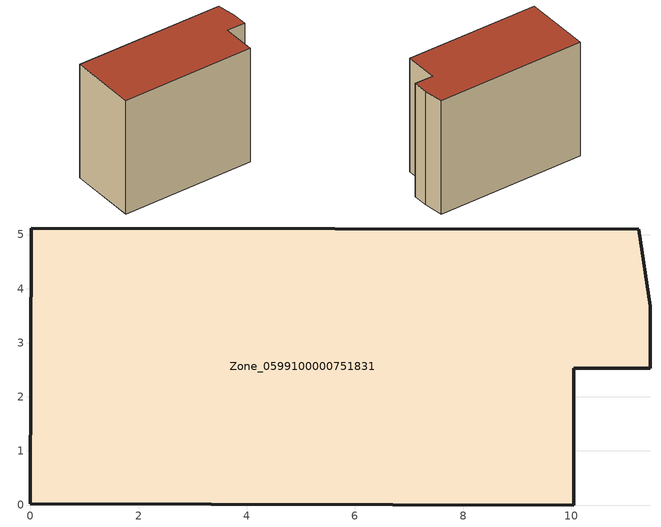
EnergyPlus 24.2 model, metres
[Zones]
Zone_0599100000751831
 floor ground (C_G): 11.25,5.1 11.46,3.68 11.46,2.53 10.05,2.53 10.05,0 0,0.02 0.01,5.12 z0
 wall outside (C_F): 0,0.02 10.05,0 10.05,2.53 11.46,2.53 11.46,3.68 11.25,5.1 0.01,5.12 0,0.02 z0:9.03
 roof outside (C_R): 11.46,3.68 11.25,5.1 0.01,5.12 0,0.02 10.05,0 10.05,2.53 11.46,2.53 z9.03
[BUILDING]
Pand.0599100000751831: North Axis=0; Terrain=City; Loads Convergence Tolerance Value=0.04; Temperature Convergence Tolerance Value=0.4; Solar Distribution=FullExterior; Maximum Number of Warmup Days=25; Minimum Number of Warmup Days=1
[Site:Location]
Rotterdam.The.Hague.AP_ZH_NLD Design_Conditions: Latitude=51.96; Longitude=4.45; Time Zone=1; Elevation=-4.5
[SITE:GROUNDTEMPERATURE:BUILDINGSURFACE]
18, 18, 18, 18, 18, 18, 18, 18, 18, 18, 18, 18
[MATERIAL] Thermal Absorptance=0.9; Solar Absorptance=0.7; Visible Absorptance=0.7
Name | Roughness | Thickness | Conductivity | Density | Specific Heat
G.TI.2006-2014 | MediumSmooth | 0.15 | 0.06 | 540 | 1210
F.TI.2006-2014 | Rough | 0.3 | 0.12 | 1920 | 840
R.TI.2006-2014 | MediumRough | 0.2 | 0.08 | 1500 | 1000
[CONSTRUCTION]
C_G: G.TI.2006-2014
C_F: F.TI.2006-2014
C_R: R.TI.2006-2014
[ZONE]
Zone_0599100000751831: Type=1; Multiplier=1; Ceiling Height=Autocalculate; Volume=Autocalculate; Floor Area=autocalculate; Part of Total Floor Area=Yes
[ZONEINFILTRATION:DESIGNFLOWRATE]
Infil_Zone_0599100000751831: Zone or ZoneList or Space or SpaceList=Zone_0599100000751831; Schedule=AlwaysOn; Design Flow Rate Calculation Method=Flow/Area; Flow Rate per Floor Area=0.0015; Constant Term Coefficient=1; Temperature Term Coefficient=0; Velocity Term Coefficient=0; Velocity Squared Term Coefficient=0
[HVACTEMPLATE:ZONE:IDEALLOADSAIRSYSTEM]
Zone_0599100000751831: Maximum Heating Supply Air Temperature=50; Minimum Cooling Supply Air Temperature=13; Maximum Heating Supply Air Humidity Ratio=0.0156; Minimum Cooling Supply Air Humidity Ratio=0.0077; Heating Limit=NoLimit; Cooling Limit=NoLimit; Dehumidification Control Type=ConstantSensibleHeatRatio; Cooling Sensible Heat Ratio=0.7; Dehumidification Setpoint=60; Humidification Control Type=None; Humidification Setpoint=30; Outdoor Air Method=None; Outdoor Air Flow Rate per Person=0.00944; Outdoor Air Flow Rate per Zone Floor Area=0; Outdoor Air Flow Rate per Zone=0; Demand Controlled Ventilation Type=None; Outdoor Air Economizer Type=NoEconomizer; Heat Recovery Type=None; Sensible Heat Recovery Effectiveness=0.7; Latent Heat Recovery Effectiveness=0.65
[ZONECONTROL:THERMOSTAT]
ThermostatControl_Zone_0599100000751831: Zone or ZoneList=Zone_0599100000751831; Control Type Schedule=DualSetpointControlType; Control 1=Thermostat_Zone_0599100000751831; Temperature Difference Between Cutout And Setpoint=0
[THERMOSTATSETPOINT:DUALSETPOINT]
Thermostat_Zone_0599100000751831: Heating Setpoint Temperature Schedule=HeatingSetpoint_Zone_0599100000751831; Cooling Setpoint Temperature Schedule=CoolingSetpoint_Zone_0599100000751831
[SCHEDULE:COMPACT]
HeatingSetpoint_Zone_0599100000751831: Through: 12/31, For: AllDays, Until: 24:00, 21
CoolingSetpoint_Zone_0599100000751831: Through: 12/31, For: AllDays, Until: 24:00, 24
DualSetpointControlType: Through: 12/31, For: AllDays, Until: 24:00, 4
AlwaysOn: Through: 12/31, For: AllDays, Until: 24:00, 1
